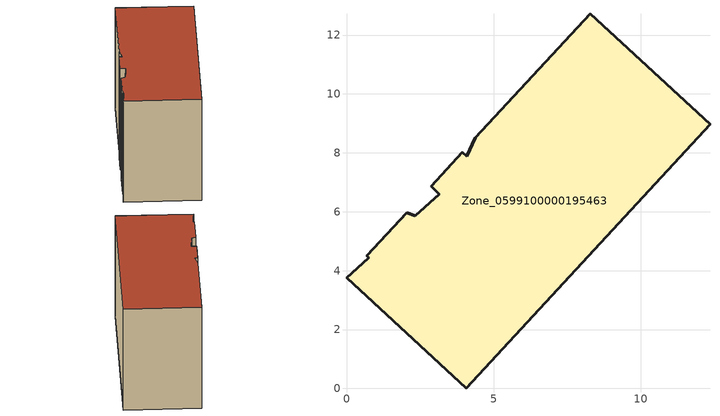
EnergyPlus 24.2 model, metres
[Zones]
Zone_0599100000195463
 floor ground (C_G): 4.38,8.51 8.28,12.73 12.35,8.98 4.08,0 0,3.75 0.36,4.08 0.76,4.43 0.7,4.51 2.04,5.97 2.34,5.87 3.15,6.6 2.87,6.87 3.94,8.03 4.08,7.89 z0
 wall outside (C_F): 4.08,0 12.35,8.98 8.28,12.73 4.38,8.51 4.08,7.89 3.94,8.03 2.87,6.87 3.15,6.6 2.34,5.87 2.04,5.97 0.7,4.51 0.76,4.43 0.36,4.08 0,3.75 4.08,0 z0:8.46
 roof outside (C_R): 8.28,12.73 4.38,8.51 4.08,7.89 3.94,8.03 2.87,6.87 3.15,6.6 2.34,5.87 2.04,5.97 0.7,4.51 0.76,4.43 0.36,4.08 0,3.75 4.08,0 12.35,8.98 z8.46
[BUILDING]
Pand.0599100000195463: North Axis=0; Terrain=City; Loads Convergence Tolerance Value=0.04; Temperature Convergence Tolerance Value=0.4; Solar Distribution=FullExterior; Maximum Number of Warmup Days=25; Minimum Number of Warmup Days=1
[Site:Location]
Rotterdam.The.Hague.AP_ZH_NLD Design_Conditions: Latitude=51.96; Longitude=4.45; Time Zone=1; Elevation=-4.5
[SITE:GROUNDTEMPERATURE:BUILDINGSURFACE]
18, 18, 18, 18, 18, 18, 18, 18, 18, 18, 18, 18
[MATERIAL] Thermal Absorptance=0.9; Solar Absorptance=0.7; Visible Absorptance=0.7
Name | Roughness | Thickness | Conductivity | Density | Specific Heat
G.TC.1975-1991 | MediumSmooth | 0.15 | 0.288461 | 540 | 1210
F.TC.1975-1991 | Rough | 0.3 | 0.230769 | 1920 | 840
R.TC.1975-1991 | MediumRough | 0.2 | 0.153846 | 1500 | 1000
[CONSTRUCTION]
C_G: G.TC.1975-1991
C_F: F.TC.1975-1991
C_R: R.TC.1975-1991
[ZONE]
Zone_0599100000195463: Type=1; Multiplier=1; Ceiling Height=Autocalculate; Volume=Autocalculate; Floor Area=autocalculate; Part of Total Floor Area=Yes
[ZONEINFILTRATION:DESIGNFLOWRATE]
Infil_Zone_0599100000195463: Zone or ZoneList or Space or SpaceList=Zone_0599100000195463; Schedule=AlwaysOn; Design Flow Rate Calculation Method=Flow/Area; Flow Rate per Floor Area=0.003; Constant Term Coefficient=1; Temperature Term Coefficient=0; Velocity Term Coefficient=0; Velocity Squared Term Coefficient=0
[HVACTEMPLATE:ZONE:IDEALLOADSAIRSYSTEM]
Zone_0599100000195463: Maximum Heating Supply Air Temperature=50; Minimum Cooling Supply Air Temperature=13; Maximum Heating Supply Air Humidity Ratio=0.0156; Minimum Cooling Supply Air Humidity Ratio=0.0077; Heating Limit=NoLimit; Cooling Limit=NoLimit; Dehumidification Control Type=ConstantSensibleHeatRatio; Cooling Sensible Heat Ratio=0.7; Dehumidification Setpoint=60; Humidification Control Type=None; Humidification Setpoint=30; Outdoor Air Method=None; Outdoor Air Flow Rate per Person=0.00944; Outdoor Air Flow Rate per Zone Floor Area=0; Outdoor Air Flow Rate per Zone=0; Demand Controlled Ventilation Type=None; Outdoor Air Economizer Type=NoEconomizer; Heat Recovery Type=None; Sensible Heat Recovery Effectiveness=0.7; Latent Heat Recovery Effectiveness=0.65
[ZONECONTROL:THERMOSTAT]
ThermostatControl_Zone_0599100000195463: Zone or ZoneList=Zone_0599100000195463; Control Type Schedule=DualSetpointControlType; Control 1=Thermostat_Zone_0599100000195463; Temperature Difference Between Cutout And Setpoint=0
[THERMOSTATSETPOINT:DUALSETPOINT]
Thermostat_Zone_0599100000195463: Heating Setpoint Temperature Schedule=HeatingSetpoint_Zone_0599100000195463; Cooling Setpoint Temperature Schedule=CoolingSetpoint_Zone_0599100000195463
[SCHEDULE:COMPACT]
HeatingSetpoint_Zone_0599100000195463: Through: 12/31, For: AllDays, Until: 24:00, 21
CoolingSetpoint_Zone_0599100000195463: Through: 12/31, For: AllDays, Until: 24:00, 24
DualSetpointControlType: Through: 12/31, For: AllDays, Until: 24:00, 4
AlwaysOn: Through: 12/31, For: AllDays, Until: 24:00, 1
